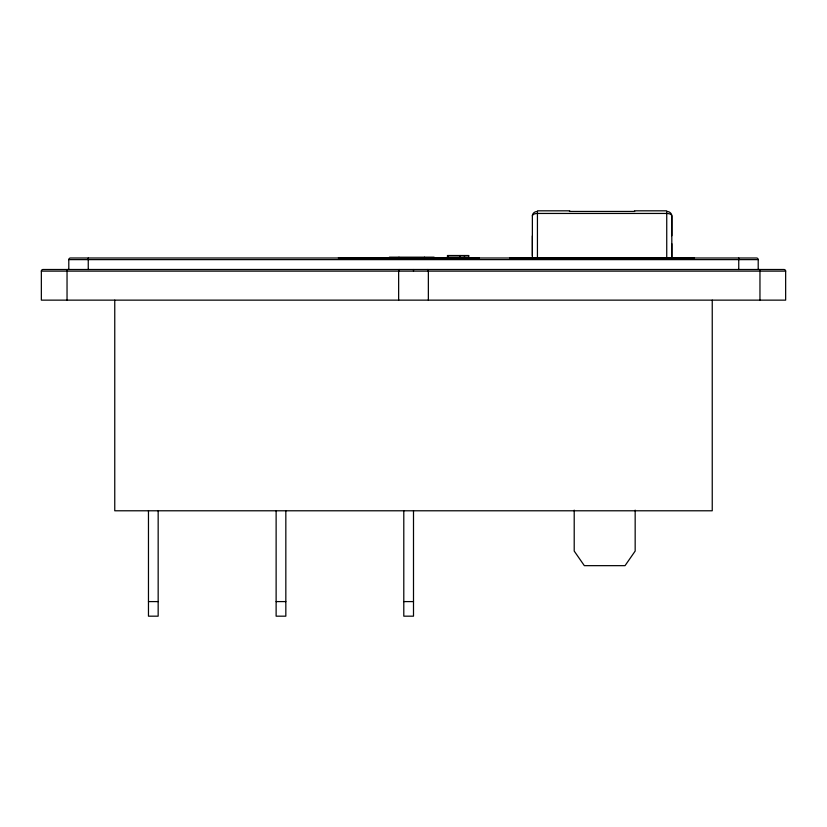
<?xml version="1.0" encoding="UTF-8"?>
<svg xmlns="http://www.w3.org/2000/svg" width="827" height="827" viewBox="0 0 827 827"><rect width="100%" height="100%" fill="white"/><g stroke="black" fill="none" stroke-linecap="round" stroke-linejoin="round"><path stroke-width="1.24" d="M532.371 255.657L532.371 235.881M671.813 258.644L671.813 243.738M671.813 235.726L671.813 215.888A5.065 4.445 0 0 0 667.668 211.516M569.762 210.823L537.436 210.823L537.436 257.921M634.412 210.823L666.738 210.823L666.738 257.921M569.441 211.443L634.733 211.443M447.583 255.522L468.62 255.522M447.583 257.176L468.62 257.176M338.367 257.931L479.464 257.931M509.69 257.921L694.494 257.921M68.796 269.499L68.796 259.626L758.204 259.626L758.204 269.499M41.35 271.122L785.65 271.122L785.65 300.139L41.35 300.139L41.35 271.122A1.623 1.623 0 0 1 42.973 269.499L784.027 269.499A1.623 1.623 0 0 1 785.65 271.122M148.467 601.591L158.164 601.591M276.125 601.591L285.832 601.591M403.793 601.591L413.5 601.591M759.961 300.139L759.961 271.122A1.623 0.589 -90 0 0 759.372 269.499M738.749 258.024L738.749 269.499M712.243 300.139L712.243 510.786L114.757 510.786L114.757 300.139M671.813 257.921L671.813 215.888A5.065 2.44 0 0 0 666.738 213.449L537.436 213.449A5.065 2.44 0 0 0 532.371 215.888L532.371 258.469M635.167 510.145L635.167 551.071L625.036 565.658L584.338 565.658L574.207 551.071L574.207 510.145M468.744 255.522L468.744 257.176M464.474 255.522L464.474 257.176M460.194 255.522L460.194 257.176M447.955 255.522L447.955 257.176M447.438 255.522L447.438 257.176M434.092 258.841L434.092 257.176L389.403 257.176L389.403 258.841M428.355 300.139L428.355 271.122A1.623 0.589 -90 0 0 427.755 269.499M424.509 257.176L424.509 258.841M413.5 269.519L413.5 271.122M413.5 510.786L413.5 616.177L403.793 616.177L403.793 510.786M398.976 257.176L398.976 258.841M398.645 300.139L398.645 271.122A1.623 0.589 -90 0 1 399.245 269.499M285.832 510.786L285.832 616.177L276.125 616.177L276.125 510.786M158.164 510.786L158.164 616.177L148.467 616.177L148.467 510.786M88.251 258.024L88.251 269.499M67.039 300.139L67.039 271.122A1.623 0.589 -90 0 1 67.628 269.499M532.371 215.888A5.065 4.445 0 0 1 536.516 211.516M68.796 259.626A1.623 1.623 0 0 1 70.419 258.003L756.581 258.003A1.623 1.623 0 0 1 758.204 259.626"/></g></svg>
